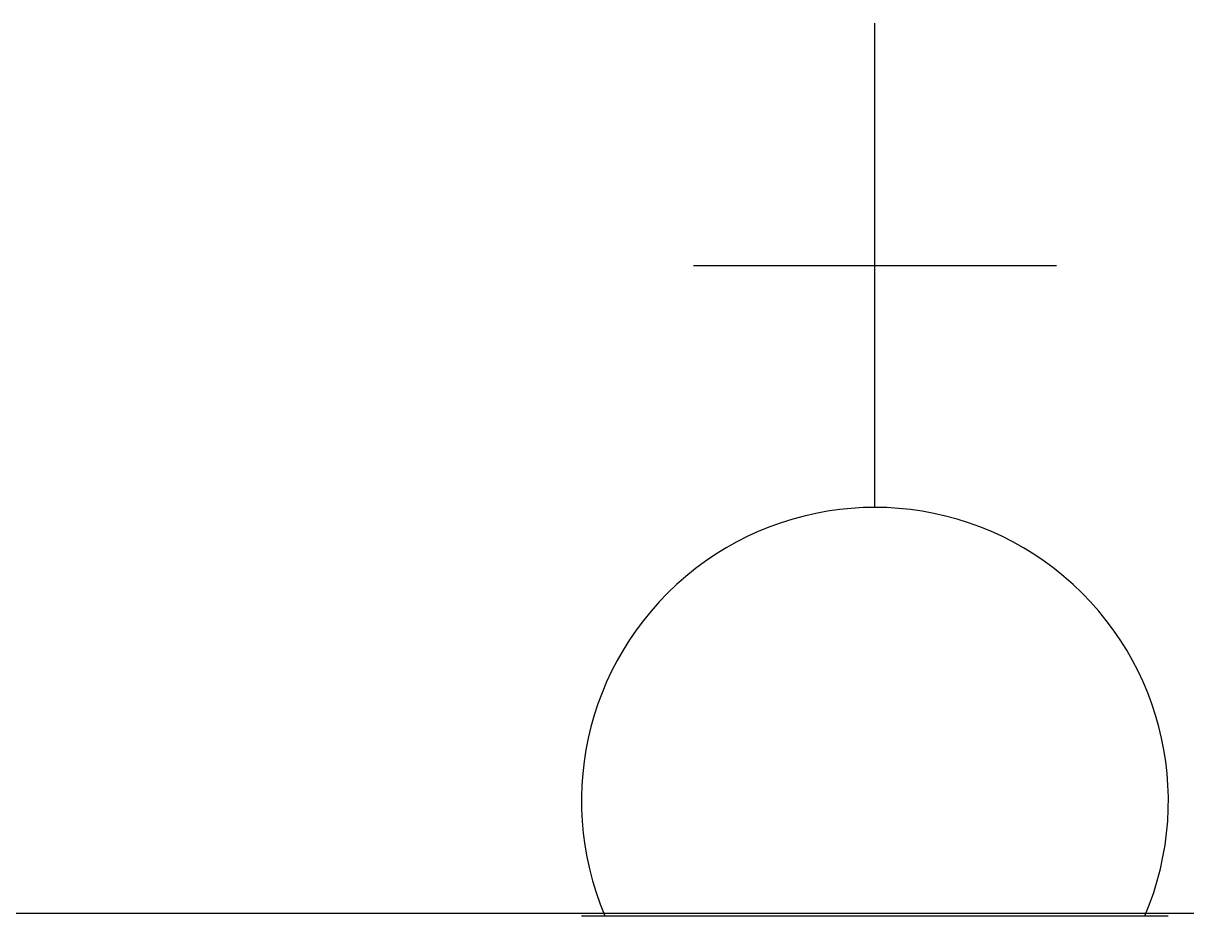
# Model space of a CAD drawing. Header units: inches. Extents: x 16928 to 514628, y -1471 to 241387.
# Drawn here: x 313488 to 314029, y 27104 to 27519 of the extents above; entities that cross this region are included whole.
import ezdxf

# ---------------------------------------------------------------- set-up
doc = ezdxf.new("R2010")
doc.units = ezdxf.units.IN
doc.header["$MEASUREMENT"] = 0
doc.layers.add('ELECT', color=6, linetype='Continuous')
doc.layers.add('partition', color=8, linetype='Continuous')

msp = doc.modelspace()

# ---------------------------------------------------------------- linework, layer by layer
at = {"layer": 'ELECT', "color": 6}
for p, q in [((313883.82, 27294.13), (313883.82, 27519.13)), ((313799.44, 27406.63), (313968.19, 27406.63)), ((313747.41, 27104.38), (314020.22, 27104.38))]:
    msp.add_line(p, q, dxfattribs=at)
msp.add_arc((313883.82, 27157.73), 136.41, 336.9763, 203.0237, dxfattribs=at)
at = {"layer": 'partition'}
msp.add_line((312142.45, 27105.54), (316867.45, 27105.54), dxfattribs=at)

doc.saveas('drawing.dxf')
